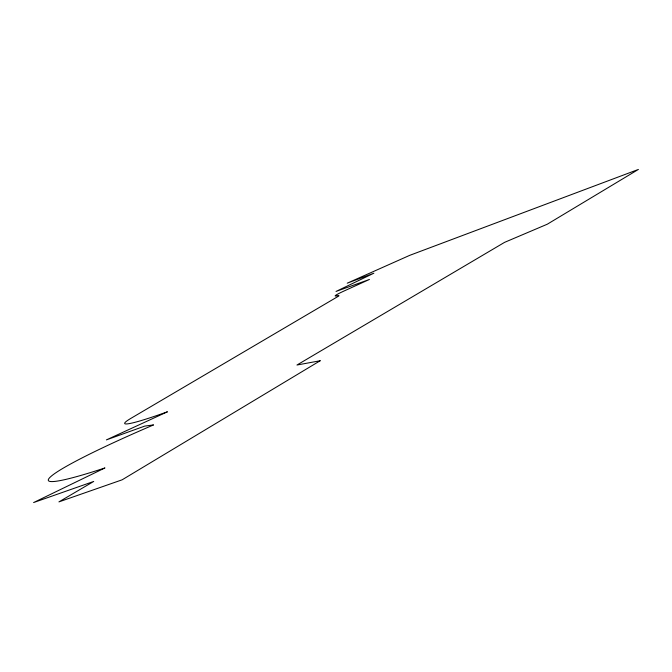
<?xml version="1.0" encoding="UTF-8"?>
<svg xmlns="http://www.w3.org/2000/svg" width="672" height="672" viewBox="0 0 672 672"><rect width="100%" height="100%" fill="white"/><g stroke="black" fill="none" stroke-linecap="round" stroke-linejoin="round"><path stroke-width="1.01" d="M320.174 360.755L122.144 479.808L58.926 501.892L93.719 481.446L33.6 502.564L104.958 467.939A159.407 12.491 -22 0 1 50.77 476.616A159.407 12.491 -22 0 1 153.56 424.906L144.749 426.098L106.386 439.9L167.454 411.785A87.419 5.947 -22 0 1 131.275 418.135L338.654 296.092A43.588 2.234 -21.8 0 0 338.016 295.546A36.851 1.865 -21.7 0 1 345.517 290.329L369.424 279.46L336.017 291.446L373.85 273.21L347.231 283.181L409.71 255.352L638.4 169.436L547.302 224.204L504.571 242.357L296.957 365.022L320.174 360.755"/></g></svg>
